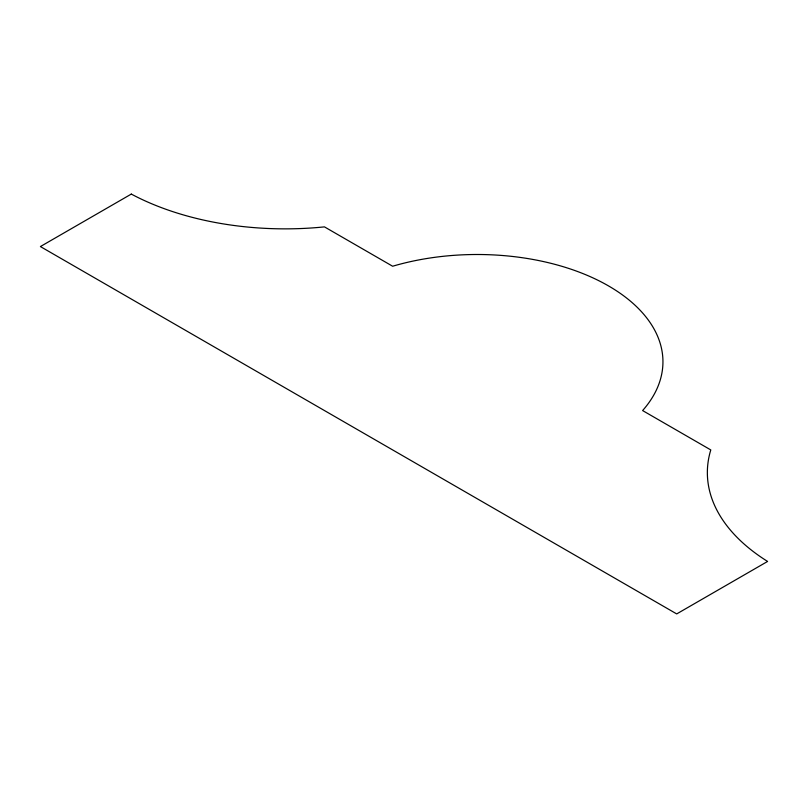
<?xml version="1.0" encoding="UTF-8"?>
<svg xmlns="http://www.w3.org/2000/svg" width="808" height="808" viewBox="0 0 808 808"><rect width="100%" height="100%" fill="white"/><g stroke="black" fill="none" stroke-linecap="round" stroke-linejoin="round"><path stroke-width="1.21" d="M131.3 194.082L40.4 246.561L676.7 613.918L767.6 561.439A226.644 130.856 0 0 1 710.788 449.925L642.612 410.565A185.8 107.272 0 0 0 608.525 285.921A185.8 107.272 0 0 0 392.637 266.236L324.462 226.876A226.644 130.856 0 0 1 131.3 194.082"/></g></svg>
